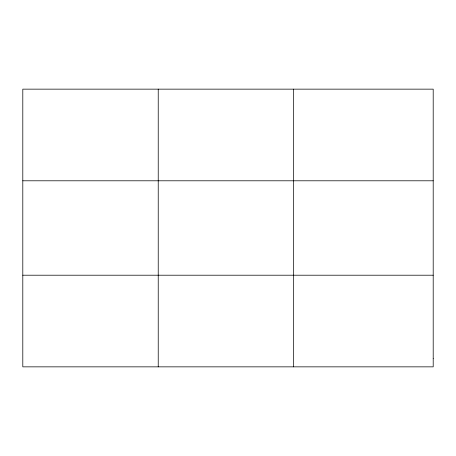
<?xml version="1.0" encoding="UTF-8"?>
<svg xmlns="http://www.w3.org/2000/svg" width="456" height="456" viewBox="0 0 456 456"><rect width="100%" height="100%" fill="white"/><g stroke="black" fill="none" stroke-linecap="round" stroke-linejoin="round"><path stroke-width="0.68" d="M158.232 89.148L158.232 366.852M293.664 89.148L293.664 366.852M22.8 180.793L433.2 180.793M22.8 275.207L433.2 275.207M433.2 358.519L433.2 366.852L22.8 366.852L22.8 89.148L433.2 89.148L433.2 358.519"/></g></svg>
